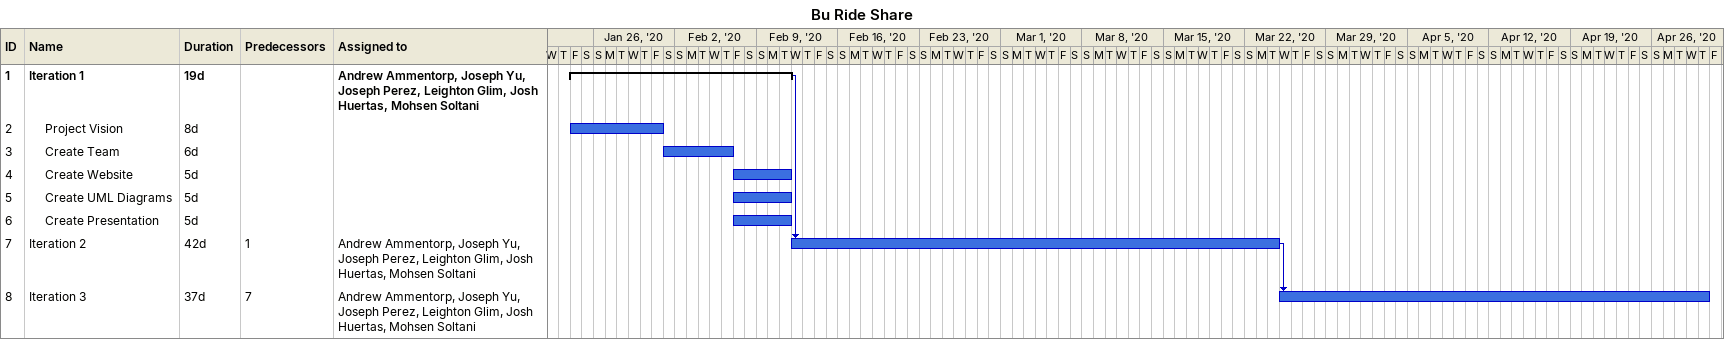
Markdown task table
Bu Ride Share

| ID | Level | Task | Duration | Start | Finish | Predecessors | Resources |
|---|---|---|---|---|---|---|---|
| 1 | 1 | **Iteration 1** | 19d | 2020-01-24 | 2020-02-11 |  | Andrew Ammentorp, Joseph Yu, Joseph Perez, Leighton Glim, Josh Huertas, Mohsen Soltani |
| 2 | 2 | Project Vision | 8d | 2020-01-24 | 2020-01-31 |  |  |
| 3 | 2 | Create Team | 6d | 2020-02-01 | 2020-02-06 |  |  |
| 4 | 2 | Create Website | 5d | 2020-02-07 | 2020-02-11 |  |  |
| 5 | 2 | Create UML Diagrams | 5d | 2020-02-07 | 2020-02-11 |  |  |
| 6 | 2 | Create Presentation | 5d | 2020-02-07 | 2020-02-11 |  |  |
| 7 | 1 | Iteration 2 | 42d | 2020-02-12 | 2020-03-24 | 1 | Andrew Ammentorp, Joseph Yu, Joseph Perez, Leighton Glim, Josh Huertas, Mohsen Soltani |
| 8 | 1 | Iteration 3 | 37d | 2020-03-25 | 2020-04-30 | 7 | Andrew Ammentorp, Joseph Yu, Joseph Perez, Leighton Glim, Josh Huertas, Mohsen Soltani |
